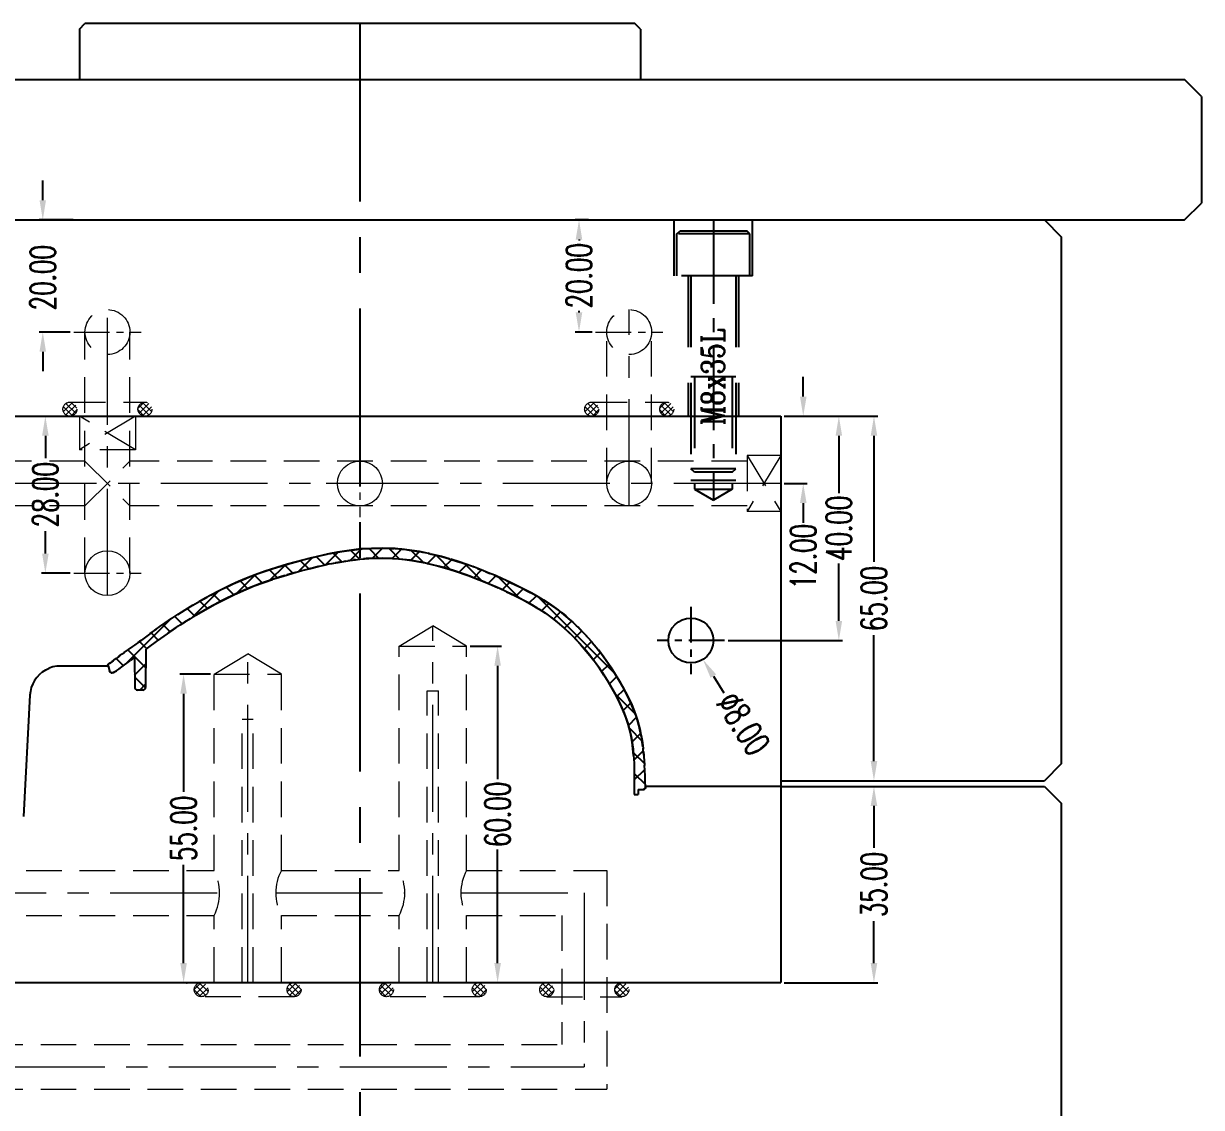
# Model space of a CAD drawing. Header units: inches. Extents: x 133169 to 134399, y -43543 to -42673.
# Drawn here: x 133761.9 to 133971.9, y -43350.5 to -43157.2 of the extents above; entities that cross this region are included whole.
import ezdxf

# ---------------------------------------------------------------- set-up
doc = ezdxf.new("R2010")
doc.units = ezdxf.units.IN
doc.header["$LTSCALE"] = 2
doc.header["$MEASUREMENT"] = 0
doc.header["$PDMODE"] = 3
doc.header["$PDSIZE"] = 0.3125
for name, pattern in [('ACAD_ISO08W100', [36, 24, -3, 6, -3]), ('CENTER', [50.8, 31.75, -6.35, 6.35, -6.35]), ('CENTER2', [1.125, 0.75, -0.125, 0.125, -0.125]), ('DASHED', [0.75, 0.5, -0.25]), ('HIDDEN', [9.525, 6.35, -3.175])]:
    doc.linetypes.add(name, pattern=pattern)
doc.layers.get('0').update_dxf_attribs({"linetype": 'CONTINUOUS'})
doc.layers.get('Defpoints').update_dxf_attribs({"linetype": 'CONTINUOUS'})
for name, color, linetype in [('CAV-COR', 1, 'CONTINUOUS'), ('CL', 1, 'ACAD_ISO08W100'), ('Layer3', 3, 'CONTINUOUS'), ('SCREW', 52, 'HIDDEN'), ('wr2', 41, 'DASHED')]:
    doc.layers.add(name, color=color, linetype=linetype)
doc.layers.add('dim', color=3, linetype='CONTINUOUS', lineweight=15)
doc.layers.add('WR', color=122, linetype='HIDDEN', lineweight=18)
doc.styles.add('ROMANC', font='romanc', dxfattribs={"width": 0.6, "height": 1})
doc.styles.get("Standard").update_dxf_attribs({"font": 'txt.shx', "width": 0.67})
doc.dimstyles.new('2.00', dxfattribs={"dimtxt": 4.5, "dimasz": 3.5, "dimexe": 0.666, "dimexo": 0.626, "dimgap": 1, "dimtad": 0, "dimzin": 0, "dimdsep": 46, "dimtxsty": 'Standard', "dimcen": 0.09, "dimclrd": 3, "dimclre": 3, "dimclrt": 7, "dimazin": 0, "dimtfac": 1, "dimtofl": 0, "dimtmove": 0, "dimatfit": 0, "dimfxl": 0, "dimtolj": 1, "dimtzin": 0, "dimarcsym": 0})

# ---------------------------------------------------------------- blocks, each defined once
blk = doc.blocks.new('*D33291')
at = {"layer": 'Defpoints', "color": 0}
for p in [(133896.86, -43293.24), (133913.49, -43293.24), (133896.86, -43328.24)]:
    blk.add_point(p, dxfattribs=at)
at = {"layer": 'dim', "color": 3, "linetype": 'ByBlock', "lineweight": -2}
for p, q in [((133897.49, -43293.24), (133914.16, -43293.24)), ((133913.49, -43296.74), (133913.49, -43304.21)), ((133913.49, -43324.74), (133913.49, -43317.26)), ((133897.49, -43328.24), (133914.16, -43328.24))]:
    blk.add_line(p, q, dxfattribs=at)
at = {"layer": 'dim', "color": 3, "linetype": 'ByBlock'}
for points in [[(133914.08, -43296.74), (133912.91, -43296.74), (133913.49, -43293.24)], [(133912.91, -43324.74), (133914.08, -43324.74), (133913.49, -43328.24)]]:
    blk.add_solid(points, dxfattribs=at)
at = {"layer": 'dim', "color": 7, "linetype": 'ByBlock', "insert": (133913.49, -43310.74), "char_height": 4.5, "attachment_point": 5, "rotation": 90}
blk.add_mtext('\\A1;35.00', dxfattribs=at)
blk = doc.blocks.new('*D33292')
at = {"layer": 'Defpoints', "color": 0}
for p in [(133896.86, -43227.24), (133896.86, -43292.24), (133913.49, -43292.24)]:
    blk.add_point(p, dxfattribs=at)
at = {"layer": 'dim', "color": 3, "linetype": 'ByBlock', "lineweight": -2}
for p, q in [((133897.49, -43227.24), (133914.16, -43227.24)), ((133913.49, -43230.74), (133913.49, -43253.21)), ((133913.49, -43288.74), (133913.49, -43266.26)), ((133897.49, -43292.24), (133914.16, -43292.24))]:
    blk.add_line(p, q, dxfattribs=at)
at = {"layer": 'dim', "color": 3, "linetype": 'ByBlock'}
for points in [[(133914.08, -43230.74), (133912.91, -43230.74), (133913.49, -43227.24)], [(133912.91, -43288.74), (133914.08, -43288.74), (133913.49, -43292.24)]]:
    blk.add_solid(points, dxfattribs=at)
at = {"layer": 'dim', "color": 7, "linetype": 'ByBlock', "insert": (133913.49, -43259.74), "char_height": 4.5, "attachment_point": 5, "rotation": 90}
blk.add_mtext('\\A1;65.00', dxfattribs=at)
blk = doc.blocks.new('*X34587')
at = {"color": 0}
for p, q in [((-9.52, 0.02), (-8.3, 1.25)), ((-9.26, -0.77), (-7.5, 0.98)), ((-7.5, -0.98), (-9.26, 0.77)), ((-7.07, -0.35), (-8.62, 1.2)), ((-8.62, -1.2), (-7.07, 0.35)), ((7.07, -0.35), (8.62, 1.2)), ((8.62, -1.2), (7.07, 0.35)), ((9.26, -0.77), (7.5, 0.98)), ((7.5, -0.98), (9.26, 0.77)), ((9.52, 0.02), (8.3, 1.25)), ((-8.3, -1.25), (-9.52, -0.02)), ((8.3, -1.25), (9.52, -0.02))]:
    blk.add_line(p, q, dxfattribs=at)
blk = doc.blocks.new('*X34569')
at = {"color": 0}
for p, q in [((-7.86, -0.44), (-6.25, 1.17)), ((-6.25, -1.17), (-7.86, 0.44)), ((-5.66, -0.71), (-7.4, 1.03)), ((-7.4, -1.03), (-5.66, 0.71)), ((-5.45, 0.15), (-6.54, 1.24)), ((5.45, 0.15), (6.54, 1.24)), ((5.66, -0.71), (7.4, 1.03)), ((7.4, -1.03), (5.66, 0.71)), ((7.86, -0.44), (6.25, 1.17)), ((6.25, -1.17), (7.86, 0.44)), ((-6.54, -1.24), (-5.45, -0.15)), ((6.54, -1.24), (5.45, -0.15))]:
    blk.add_line(p, q, dxfattribs=at)
blk = doc.blocks.new('*D34617')
at = {"layer": 'Defpoints', "color": 0}
for p in [(133790.44, -43273.24), (133795.86, -43273.24), (133790.31, -43328.24)]:
    blk.add_point(p, dxfattribs=at)
at = {"layer": 'dim', "color": 3, "linetype": 'ByBlock', "lineweight": -2}
for p, q in [((133795.24, -43273.24), (133789.77, -43273.24)), ((133790.44, -43276.74), (133790.44, -43294.21)), ((133790.44, -43324.74), (133790.44, -43307.26)), ((133790.93, -43328.24), (133791.1, -43328.24))]:
    blk.add_line(p, q, dxfattribs=at)
at = {"layer": 'dim', "color": 3, "linetype": 'ByBlock'}
for points in [[(133791.02, -43276.74), (133789.85, -43276.74), (133790.44, -43273.24)], [(133789.85, -43324.74), (133791.02, -43324.74), (133790.44, -43328.24)]]:
    blk.add_solid(points, dxfattribs=at)
at = {"layer": 'dim', "color": 7, "linetype": 'ByBlock', "insert": (133790.44, -43300.74), "char_height": 4.5, "attachment_point": 5, "rotation": 90}
blk.add_mtext('\\A1;55.00', dxfattribs=at)
blk = doc.blocks.new('*D34618')
at = {"layer": 'Defpoints', "color": 0}
for p in [(133840.86, -43268.24), (133846.41, -43268.24), (133847.32, -43328.24)]:
    blk.add_point(p, dxfattribs=at)
at = {"layer": 'dim', "color": 3, "linetype": 'ByBlock', "lineweight": -2}
for p, q in [((133841.49, -43268.24), (133847.08, -43268.24)), ((133846.41, -43271.74), (133846.41, -43291.96)), ((133846.41, -43324.74), (133846.41, -43304.51)), ((133846.69, -43328.24), (133845.75, -43328.24))]:
    blk.add_line(p, q, dxfattribs=at)
at = {"layer": 'dim', "color": 3, "linetype": 'ByBlock'}
for points in [[(133847, -43271.74), (133845.83, -43271.74), (133846.41, -43268.24)], [(133845.83, -43324.74), (133847, -43324.74), (133846.41, -43328.24)]]:
    blk.add_solid(points, dxfattribs=at)
at = {"layer": 'dim', "color": 7, "linetype": 'ByBlock', "insert": (133846.41, -43298.24), "char_height": 4.5, "attachment_point": 5, "rotation": 90}
blk.add_mtext('\\A1;60.00', dxfattribs=at)
blk = doc.blocks.new('*D34832')
at = {"layer": 'Defpoints', "color": 0}
for p in [(133896.86, -43227.24), (133896.86, -43239.24), (133900.89, -43239.24)]:
    blk.add_point(p, dxfattribs=at)
at = {"layer": 'dim', "color": 3, "linetype": 'ByBlock', "lineweight": -2}
for p, q in [((133900.89, -43223.74), (133900.89, -43220.24)), ((133897.49, -43227.24), (133901.56, -43227.24)), ((133897.49, -43239.24), (133901.56, -43239.24)), ((133900.89, -43242.74), (133900.89, -43246.24))]:
    blk.add_line(p, q, dxfattribs=at)
at = {"layer": 'dim', "color": 3, "linetype": 'ByBlock'}
for points in [[(133900.31, -43223.74), (133901.48, -43223.74), (133900.89, -43227.24)], [(133901.48, -43242.74), (133900.31, -43242.74), (133900.89, -43239.24)]]:
    blk.add_solid(points, dxfattribs=at)
at = {"layer": 'dim', "color": 7, "linetype": 'ByBlock', "insert": (133900.89, -43252.26), "char_height": 4.5, "attachment_point": 5, "rotation": 90}
blk.add_mtext('\\A1;12.00', dxfattribs=at)
blk = doc.blocks.new('*D34833')
at = {"layer": 'Defpoints', "color": 0}
for p in [(133896.86, -43227.24), (133886.86, -43267.24), (133907.24, -43267.24)]:
    blk.add_point(p, dxfattribs=at)
at = {"layer": 'dim', "color": 3, "linetype": 'ByBlock', "lineweight": -2}
for p, q in [((133897.49, -43227.24), (133907.9, -43227.24)), ((133907.24, -43230.74), (133907.24, -43240.96)), ((133907.24, -43263.74), (133907.24, -43253.51)), ((133887.49, -43267.24), (133907.9, -43267.24))]:
    blk.add_line(p, q, dxfattribs=at)
at = {"layer": 'dim', "color": 3, "linetype": 'ByBlock'}
for points in [[(133907.82, -43230.74), (133906.65, -43230.74), (133907.24, -43227.24)], [(133906.65, -43263.74), (133907.82, -43263.74), (133907.24, -43267.24)]]:
    blk.add_solid(points, dxfattribs=at)
at = {"layer": 'dim', "color": 7, "linetype": 'ByBlock', "insert": (133907.24, -43247.24), "char_height": 4.5, "attachment_point": 5, "rotation": 90}
blk.add_mtext('\\A1;40.00', dxfattribs=at)
blk = doc.blocks.new('*D34834')
at = {"layer": 'Defpoints', "color": 0}
for p in [(133765.36, -43227.24), (133765.8, -43227.24), (133770.86, -43255.24)]:
    blk.add_point(p, dxfattribs=at)
at = {"layer": 'dim', "color": 3, "linetype": 'ByBlock', "lineweight": -2}
for p, q in [((133765.99, -43227.24), (133766.47, -43227.24)), ((133765.8, -43230.74), (133765.8, -43234.71)), ((133765.8, -43251.74), (133765.8, -43247.76)), ((133770.24, -43255.24), (133765.14, -43255.24))]:
    blk.add_line(p, q, dxfattribs=at)
at = {"layer": 'dim', "color": 3, "linetype": 'ByBlock'}
for points in [[(133766.39, -43230.74), (133765.22, -43230.74), (133765.8, -43227.24)], [(133765.22, -43251.74), (133766.39, -43251.74), (133765.8, -43255.24)]]:
    blk.add_solid(points, dxfattribs=at)
at = {"layer": 'dim', "color": 7, "linetype": 'ByBlock', "insert": (133765.8, -43241.24), "char_height": 4.5, "attachment_point": 5, "rotation": 90}
blk.add_mtext('\\A1;28.00', dxfattribs=at)
blk = doc.blocks.new('*D34835')
at = {"layer": 'Defpoints', "color": 0}
for p in [(133765.34, -43192.24), (133771.36, -43192.24), (133770.86, -43212.24)]:
    blk.add_point(p, dxfattribs=at)
at = {"layer": 'dim', "color": 3, "linetype": 'ByBlock', "lineweight": -2}
for p, q in [((133765.34, -43188.74), (133765.34, -43185.24)), ((133770.74, -43192.24), (133764.67, -43192.24)), ((133770.24, -43212.24), (133764.67, -43212.24)), ((133765.34, -43215.74), (133765.34, -43219.24))]:
    blk.add_line(p, q, dxfattribs=at)
at = {"layer": 'dim', "color": 3, "linetype": 'ByBlock'}
for points in [[(133764.76, -43188.74), (133765.92, -43188.74), (133765.34, -43192.24)], [(133765.92, -43215.74), (133764.76, -43215.74), (133765.34, -43212.24)]]:
    blk.add_solid(points, dxfattribs=at)
at = {"layer": 'dim', "color": 7, "linetype": 'ByBlock', "insert": (133765.34, -43202.55), "char_height": 4.5, "attachment_point": 5, "rotation": 90}
blk.add_mtext('\\A1;20.00', dxfattribs=at)
blk = doc.blocks.new('*D34836')
at = {"layer": 'Defpoints', "color": 0}
for p in [(133860.92, -43192.24), (133863.24, -43192.24), (133863.86, -43212.24)]:
    blk.add_point(p, dxfattribs=at)
at = {"layer": 'dim', "color": 3, "linetype": 'ByBlock', "lineweight": -2}
for p, q in [((133862.61, -43192.24), (133860.25, -43192.24)), ((133860.92, -43195.74), (133860.92, -43195.92)), ((133860.92, -43208.74), (133860.92, -43208.48)), ((133863.24, -43212.24), (133860.25, -43212.24))]:
    blk.add_line(p, q, dxfattribs=at)
at = {"layer": 'dim', "color": 3, "linetype": 'ByBlock'}
for points in [[(133861.5, -43195.74), (133860.33, -43195.74), (133860.92, -43192.24)], [(133860.33, -43208.74), (133861.5, -43208.74), (133860.92, -43212.24)]]:
    blk.add_solid(points, dxfattribs=at)
at = {"layer": 'dim', "color": 7, "linetype": 'ByBlock', "insert": (133860.92, -43202.2), "char_height": 4.5, "attachment_point": 5, "rotation": 90}
blk.add_mtext('\\A1;20.00', dxfattribs=at)
blk = doc.blocks.new('*D34837')
at = {"layer": 'Defpoints', "color": 0}
for p in [(133878.73, -43263.85), (133883, -43270.62)]:
    blk.add_point(p, dxfattribs=at)
at = {"layer": 'dim', "color": 3, "linetype": 'ByBlock', "lineweight": -2}
for p, q in [((133880.77, -43267.24), (133880.95, -43267.24)), ((133880.86, -43267.33), (133880.86, -43267.15)), ((133884.87, -43273.58), (133886.73, -43276.54))]:
    blk.add_line(p, q, dxfattribs=at)
at = {"layer": 'dim', "color": 3, "linetype": 'ByBlock'}
blk.add_solid([(133885.36, -43273.27), (133884.37, -43273.89), (133883, -43270.62)], dxfattribs=at)
at = {"layer": 'dim', "color": 7, "linetype": 'ByBlock', "insert": (133890.22, -43282.06), "char_height": 4.5, "attachment_point": 5, "rotation": 302.2492}
blk.add_mtext('\\A1;%%c8.00', dxfattribs=at)

msp = doc.modelspace()

# ---------------------------------------------------------------- linework, layer by layer
at = {"linetype": 'Continuous'}
for p, q in [((133771.864, -43158.237), (133772.864, -43157.237)), ((133870.864, -43157.237), (133772.864, -43157.237)), ((133871.864, -43158.237), (133870.864, -43157.237)), ((133771.864, -43158.237), (133771.864, -43167.237)), ((133871.864, -43158.237), (133871.864, -43167.237)), ((133674.864, -43167.237), (133968.864, -43167.237)), ((133971.864, -43170.237), (133968.864, -43167.237)), ((133971.864, -43170.237), (133971.864, -43189.237)), ((133968.864, -43192.237), (133971.864, -43189.237)), ((133674.864, -43192.237), (133968.864, -43192.237)), ((133943.864, -43192.237), (133946.864, -43195.237)), ((133946.864, -43195.237), (133946.864, -43289.237)), ((133946.864, -43289.237), (133943.864, -43292.237)), ((133896.864, -43292.237), (133943.864, -43292.237)), ((133896.864, -43293.237), (133943.864, -43293.237)), ((133943.864, -43293.237), (133946.864, -43296.237)), ((133946.864, -43296.237), (133946.864, -43380.237))]:
    msp.add_line(p, q, dxfattribs=at)
at = {"linetype": 'HIDDEN'}
for p, q in [((133877.864, -43202.237), (133877.864, -43192.237)), ((133891.864, -43202.237), (133891.864, -43192.237)), ((133891.864, -43202.237), (133877.864, -43202.237)), ((133880.364, -43202.237), (133880.364, -43227.237)), ((133889.364, -43202.237), (133889.364, -43227.237))]:
    msp.add_line(p, q, dxfattribs=at)
at = {"layer": 'CAV-COR'}
for p, q in [((133746.864, -43227.237), (133896.864, -43227.237)), ((133896.864, -43227.237), (133896.864, -43328.237)), ((133816.336, -43251.805), (133813.276, -43252.476)), ((133815.721, -43253.756), (133817.982, -43251.495)), ((133816.335, -43251.797), (133816.007, -43251.863)), ((133816.303, -43251.804), (133817.851, -43251.514)), ((133817.851, -43251.514), (133816.336, -43251.805)), ((133817.123, -43251.667), (133818.651, -43253.195)), ((133820.108, -43252.961), (133822.158, -43250.911)), ((133820.222, -43251.174), (133821.792, -43252.744)), ((133823.498, -43250.857), (133825.204, -43252.563)), ((133824.075, -43252.586), (133825.896, -43250.765)), ((133827.06, -43250.827), (133828.951, -43252.718)), ((133827.334, -43250.806), (133827.893, -43250.836)), ((133827.63, -43252.623), (133829.306, -43250.947)), ((133828.159, -43250.853), (133827.893, -43250.836)), ((133829.351, -43250.95), (133827.908, -43250.835)), ((133828.088, -43250.848), (133828.776, -43250.898)), ((133832.5, -43251.39), (133829.351, -43250.95)), ((133830.654, -43251.102), (133831.271, -43251.19)), ((133830.897, -43252.948), (133832.46, -43251.385)), ((133831.006, -43251.181), (133833.178, -43253.353)), ((133831.259, -43251.189), (133831.887, -43251.286)), ((133831.953, -43251.297), (133831.553, -43251.233)), ((133831.887, -43251.286), (133832.5, -43251.39)), ((133832.5, -43251.39), (133832.372, -43251.368)), ((133832.783, -43251.442), (133832.5, -43251.39)), ((133832.5, -43251.39), (133833.298, -43251.542)), ((133833.343, -43251.552), (133832.783, -43251.444)), ((133834.331, -43251.758), (133833.298, -43251.542)), ((133834.331, -43251.758), (133833.976, -43251.681)), ((133834.166, -43251.722), (133834.597, -43251.817)), ((133834.643, -43251.829), (133834.839, -43251.872)), ((133808.978, -43253.631), (133804.957, -43254.882)), ((133805.778, -43256.514), (133808.519, -43253.774)), ((133807.167, -43254.171), (133808.278, -43253.837)), ((133808.278, -43253.837), (133809.392, -43253.512)), ((133808.469, -43253.789), (133809.911, -43255.231)), ((133813.276, -43252.476), (133808.978, -43253.631)), ((133809.392, -43253.512), (133810.52, -43253.198)), ((133810.52, -43253.198), (133811.7, -43252.88)), ((133810.939, -43254.946), (133813.444, -43252.441)), ((133811.284, -43253.012), (133812.737, -43254.465)), ((133814.155, -43252.291), (133815.639, -43253.774)), ((133814.437, -43254.047), (133815.726, -43253.755)), ((133815.856, -43253.728), (133815.294, -43253.851)), ((133816.523, -43253.589), (133815.726, -43253.755)), ((133816.067, -43253.682), (133815.91, -43253.716)), ((133816.516, -43253.592), (133816.915, -43253.513)), ((133816.809, -43253.534), (133817.998, -43253.309)), ((133818.27, -43253.26), (133817.539, -43253.395)), ((133817.998, -43253.309), (133819.002, -43253.133)), ((133819.358, -43253.075), (133819.002, -43253.133)), ((133821.078, -43252.827), (133820.734, -43252.872)), ((133821.078, -43252.827), (133821.871, -43252.735)), ((133822.029, -43252.718), (133821.553, -43252.77)), ((133821.871, -43252.735), (133822.663, -43252.662)), ((133822.663, -43252.662), (133823.456, -43252.611)), ((133827.66, -43252.624), (133827.82, -43252.633)), ((133830.803, -43252.932), (133828.28, -43252.662)), ((133829.877, -43252.811), (133831.129, -43252.98)), ((133833.39, -43253.391), (133830.803, -43252.932)), ((133833.8, -43253.478), (133833.39, -43253.391)), ((133833.929, -43253.508), (133835.417, -43252.02)), ((133835.444, -43252.027), (133838.035, -43254.618)), ((133835.47, -43253.876), (133837.12, -43254.334)), ((133836.416, -43252.267), (133837.247, -43252.501)), ((133836.788, -43254.242), (133838.233, -43252.796)), ((133837.247, -43252.501), (133837.807, -43252.666)), ((133837.794, -43252.662), (133838.134, -43252.764)), ((133839.519, -43255.103), (133840.938, -43253.683)), ((133840.563, -43253.554), (133843.642, -43256.633)), ((133799.813, -43258.888), (133803.178, -43255.523)), ((133803.063, -43255.568), (133804.479, -43256.983)), ((133805.729, -43254.641), (133807.149, -43256.062)), ((133806.53, -43256.255), (133808.158, -43255.746)), ((133808.158, -43255.746), (133809.912, -43255.231)), ((133809.094, -43255.467), (133808.852, -43255.54)), ((133810.356, -43255.105), (133809.094, -43255.467)), ((133809.912, -43255.231), (133811.538, -43254.78)), ((133811.523, -43254.783), (133813.043, -43254.385)), ((133812.776, -43254.455), (133812.596, -43254.501)), ((133813.576, -43254.251), (133812.795, -43254.45)), ((133813.043, -43254.385), (133814.437, -43254.047)), ((133814.403, -43254.055), (133813.576, -43254.251)), ((133814.471, -43254.039), (133814.455, -43254.043)), ((133837.12, -43254.334), (133837.352, -43254.403)), ((133837.352, -43254.403), (133838.881, -43254.881)), ((133838.881, -43254.881), (133837.393, -43254.413)), ((133842.159, -43256.054), (133843.55, -43254.663)), ((133842.82, -43254.381), (133843.585, -43254.676)), ((133844.322, -43254.968), (133845.06, -43255.269)), ((133844.729, -43257.076), (133846.096, -43255.709)), ((133846.481, -43255.88), (133850.25, -43259.649)), ((133798.042, -43257.73), (133799.391, -43259.08)), ((133800.213, -43256.733), (133798.916, -43257.313)), ((133800.511, -43256.607), (133801.896, -43257.993)), ((133806.275, -43256.335), (133804.331, -43257.013)), ((133847.22, -43258.178), (133848.572, -43256.826)), ((133848.591, -43256.835), (133847.266, -43256.228)), ((133849.908, -43257.466), (133848.591, -43256.835)), ((133849.648, -43259.341), (133850.981, -43258.009)), ((133851.209, -43258.124), (133849.908, -43257.466)), ((133851.079, -43258.057), (133851.881, -43258.472)), ((133852.496, -43258.8), (133851.209, -43258.124)), ((133792.028, -43263.08), (133796.724, -43258.384)), ((133792.074, -43260.959), (133793.344, -43260.222)), ((133793.348, -43260.221), (133794.677, -43261.55)), ((133793.98, -43259.859), (133794.625, -43259.5)), ((133795.661, -43258.941), (133797.005, -43260.285)), ((133799.873, -43258.852), (133797.444, -43260.027)), ((133852.001, -43260.581), (133853.318, -43259.264)), ((133853.773, -43259.52), (133852.496, -43258.8)), ((133853.635, -43259.442), (133867.295, -43273.102)), ((133854.607, -43260.02), (133853.663, -43259.455)), ((133854.607, -43260.021), (133854.511, -43259.963)), ((133854.571, -43259.998), (133855.575, -43260.642)), ((133789.397, -43262.598), (133790.706, -43261.779)), ((133792.074, -43260.959), (133790.671, -43261.8)), ((133791.086, -43261.551), (133792.395, -43262.86)), ((133853.783, -43261.624), (133853.391, -43261.383)), ((133853.599, -43261.51), (133853.842, -43261.662)), ((133854.162, -43261.865), (133853.783, -43261.624)), ((133853.842, -43261.662), (133854.924, -43262.371)), ((133854.924, -43262.371), (133854.162, -43261.865)), ((133854.244, -43261.93), (133855.542, -43260.632)), ((133855.575, -43260.642), (133856.43, -43261.232)), ((133856.353, -43263.413), (133857.638, -43262.128)), ((133856.443, -43261.241), (133857.249, -43261.827)), ((133857.896, -43262.321), (133857.246, -43261.822)), ((133859.391, -43263.586), (133857.865, -43262.297)), ((133857.896, -43262.321), (133858.553, -43262.855)), ((133780.074, -43271.443), (133788.023, -43263.493)), ((133786.203, -43264.741), (133787.339, -43263.953)), ((133786.727, -43264.376), (133788.02, -43265.669)), ((133787.172, -43264.067), (133788.351, -43263.274)), ((133788.232, -43263.352), (133789.47, -43262.551)), ((133788.877, -43262.934), (133790.176, -43264.233)), ((133789.392, -43264.741), (133789.96, -43264.371)), ((133789.826, -43264.458), (133790.337, -43264.13)), ((133790.245, -43264.188), (133790.699, -43263.902)), ((133791.582, -43263.352), (133790.626, -43263.948)), ((133792.154, -43263.003), (133791.582, -43263.352)), ((133792.741, -43262.653), (133792.154, -43263.003)), ((133854.924, -43262.371), (133856.148, -43263.245)), ((133856.179, -43263.271), (133856.039, -43263.166)), ((133856.148, -43263.245), (133856.623, -43263.609)), ((133857.121, -43264.007), (133856.179, -43263.271)), ((133858.317, -43265.041), (133859.587, -43263.771)), ((133858.553, -43262.855), (133859.19, -43263.407)), ((133859.218, -43263.431), (133859.175, -43263.394)), ((133859.19, -43263.407), (133859.816, -43263.974)), ((133861.037, -43265.141), (133859.391, -43263.586)), ((133859.872, -43264.026), (133859.552, -43263.732)), ((133859.816, -43263.974), (133860.434, -43264.552)), ((133860.473, -43264.59), (133860.179, -43264.312)), ((133784.821, -43265.742), (133782.436, -43267.517)), ((133784.508, -43265.973), (133785.582, -43265.184)), ((133784.637, -43265.878), (133785.923, -43267.164)), ((133785.318, -43265.376), (133786.419, -43264.589)), ((133787.348, -43266.135), (133786.499, -43266.742)), ((133787.92, -43265.736), (133787.084, -43266.322)), ((133788.448, -43265.375), (133787.639, -43265.932)), ((133788.936, -43265.045), (133788.167, -43265.567)), ((133788.665, -43265.227), (133789.13, -43264.915)), ((133788.936, -43265.045), (133789.559, -43264.631)), ((133860.137, -43266.814), (133861.412, -43265.538)), ((133860.434, -43264.552), (133861.037, -43265.141)), ((133861.033, -43265.137), (133861.033, -43265.137)), ((133861.033, -43265.137), (133862.058, -43266.205)), ((133862.555, -43266.748), (133861.037, -43265.141)), ((133862.058, -43266.205), (133863.047, -43267.304)), ((133779.822, -43269.399), (133781.364, -43268.299)), ((133781.844, -43267.951), (133781.161, -43268.444)), ((133782.436, -43267.517), (133781.772, -43268.004)), ((133782.349, -43267.581), (133782.894, -43267.177)), ((133782.578, -43267.411), (133783.862, -43268.695)), ((133786.055, -43267.067), (133783.725, -43268.797)), ((133786.728, -43266.577), (133785.879, -43267.197)), ((133861.852, -43268.691), (133863.126, -43267.417)), ((133863.305, -43267.605), (133862.555, -43266.748)), ((133863.2, -43267.481), (133862.982, -43267.232)), ((133863.306, -43267.604), (133863.047, -43267.304)), ((133863.288, -43267.584), (133863.996, -43268.438)), ((133863.992, -43268.432), (133864.421, -43268.973)), ((133777.724, -43270.983), (133778.255, -43270.566)), ((133778.147, -43270.65), (133778.463, -43270.404)), ((133778.42, -43270.438), (133779.698, -43271.715)), ((133778.751, -43270.185), (133778.438, -43270.424)), ((133778.999, -43269.999), (133778.692, -43270.23)), ((133778.94, -43270.043), (133779.21, -43269.842)), ((133779.092, -43269.93), (133779.504, -43269.628)), ((133779.168, -43272.099), (133781.048, -43270.736)), ((133779.867, -43269.366), (133779.463, -43269.658)), ((133780.494, -43268.919), (133783.696, -43272.121)), ((133781.676, -43270.285), (133781.045, -43270.738)), ((133781.676, -43270.285), (133781.722, -43275.587)), ((133783.725, -43268.797), (133783.666, -43275.587)), ((133863.452, -43270.682), (133864.734, -43269.4)), ((133864.502, -43269.079), (133864.369, -43268.907)), ((133865.338, -43270.187), (133864.37, -43268.906)), ((133866.598, -43272.003), (133865.338, -43270.187)), ((133768.538, -43271.782), (133767.844, -43271.826)), ((133776.971, -43271.782), (133768.538, -43271.782)), ((133776.966, -43271.767), (133776.954, -43271.701)), ((133776.971, -43271.782), (133776.966, -43271.767)), ((133776.966, -43271.767), (133777.219, -43272.647)), ((133777.149, -43271.363), (133777.025, -43271.463)), ((133777.079, -43271.408), (133777.149, -43271.363)), ((133777.384, -43271.23), (133777.149, -43271.363)), ((133777.219, -43272.647), (133777.325, -43272.842)), ((133777.27, -43272.766), (133777.219, -43272.647)), ((133777.348, -43272.866), (133777.27, -43272.766)), ((133777.325, -43272.842), (133777.507, -43272.972)), ((133777.624, -43271.06), (133777.384, -43271.23)), ((133777.57, -43271.1), (133777.724, -43270.983)), ((133777.877, -43270.863), (133777.624, -43271.06)), ((133777.942, -43272.95), (133778.213, -43272.79)), ((133778.128, -43272.843), (133777.942, -43272.95)), ((133778.309, -43272.727), (133778.128, -43272.843)), ((133778.213, -43272.79), (133778.465, -43272.621)), ((133778.486, -43272.605), (133778.374, -43272.682)), ((133778.465, -43272.621), (133778.548, -43272.561)), ((133778.548, -43272.561), (133778.704, -43272.446)), ((133778.998, -43272.225), (133778.659, -43272.48)), ((133778.936, -43272.271), (133779.168, -43272.099)), ((133781.703, -43273.405), (133783.702, -43271.406)), ((133864.95, -43272.777), (133866.24, -43271.487)), ((133867.781, -43273.868), (133866.598, -43272.003)), ((133777.45, -43272.944), (133777.348, -43272.866)), ((133777.569, -43272.994), (133777.45, -43272.944)), ((133777.695, -43273.011), (133777.569, -43272.994)), ((133777.821, -43272.997), (133777.695, -43273.011)), ((133777.942, -43272.95), (133777.821, -43272.997)), ((133777.942, -43272.95), (133777.942, -43272.95)), ((133781.706, -43273.723), (133783.645, -43275.662)), ((133866.343, -43274.976), (133867.653, -43273.666)), ((133868.885, -43275.781), (133867.781, -43273.868)), ((133763.045, -43276.995), (133761.914, -43298.59)), ((133763.126, -43276.305), (133763.045, -43276.995)), ((133783.163, -43276.085), (133782.225, -43276.085)), ((133782.615, -43276.085), (133783.67, -43275.03)), ((133867.365, -43276.764), (133870.969, -43280.368)), ((133867.63, -43277.28), (133868.968, -43275.943)), ((133869.887, -43277.747), (133868.885, -43275.781)), ((133868.781, -43279.722), (133870.148, -43278.355)), ((133870.759, -43279.778), (133869.887, -43277.747)), ((133870.193, -43278.414), (133870.759, -43279.778)), ((133868.995, -43280.205), (133869.681, -43282.177)), ((133869.681, -43282.177), (133869.251, -43280.876)), ((133869.727, -43282.368), (133871.168, -43280.927)), ((133870.756, -43279.77), (133870.759, -43279.778)), ((133871.024, -43280.494), (133870.759, -43279.778)), ((133870.759, -43279.778), (133871.071, -43280.635)), ((133871.006, -43280.448), (133870.953, -43280.3)), ((133871.022, -43280.495), (133871.006, -43280.448)), ((133871.093, -43280.694), (133871.024, -43280.494)), ((133871.071, -43280.635), (133871.358, -43281.506)), ((133871.153, -43280.874), (133871.092, -43280.695)), ((133871.209, -43281.042), (133871.093, -43280.694)), ((133871.599, -43282.359), (133871.209, -43281.042)), ((133869.681, -43282.177), (133870.202, -43284.319)), ((133869.84, -43282.831), (133872.162, -43285.153)), ((133871.909, -43283.689), (133871.599, -43282.359)), ((133871.856, -43283.438), (133871.82, -43283.273)), ((133871.82, -43283.273), (133871.909, -43283.689)), ((133870.202, -43284.319), (133870.546, -43286.637)), ((133870.353, -43285.335), (133871.922, -43283.765)), ((133870.601, -43287.152), (133870.381, -43285.366)), ((133872.055, -43284.472), (133871.909, -43283.689)), ((133872.055, -43284.472), (133872.148, -43285.047)), ((133872.309, -43286.215), (133872.139, -43284.984)), ((133872.148, -43285.047), (133872.275, -43285.939)), ((133870.546, -43286.637), (133870.658, -43287.685)), ((133870.595, -43287.178), (133872.578, -43289.161)), ((133870.659, -43287.74), (133870.601, -43287.152)), ((133870.721, -43288.559), (133872.381, -43286.898)), ((133872.294, -43286.089), (133872.27, -43285.907)), ((133872.275, -43285.939), (133872.336, -43286.45)), ((133872.432, -43287.374), (133872.336, -43286.448)), ((133872.336, -43286.45), (133872.351, -43286.587)), ((133872.401, -43287.079), (133872.464, -43287.725)), ((133872.432, -43287.374), (133872.539, -43288.617)), ((133870.658, -43287.685), (133870.771, -43289.105)), ((133870.771, -43289.105), (133870.771, -43294.678)), ((133872.526, -43288.456), (133872.603, -43289.508)), ((133872.652, -43290.403), (133872.6, -43289.464)), ((133870.771, -43292.101), (133872.642, -43290.229)), ((133870.771, -43290.946), (133872.753, -43292.928)), ((133872.696, -43291.363), (133872.652, -43290.403)), ((133872.735, -43292.37), (133872.692, -43291.287)), ((133871.474, -43293.773), (133872.427, -43293.773)), ((133871.474, -43293.773), (133871.474, -43294.678)), ((133872.769, -43293.423), (133872.73, -43292.232)), ((133896.864, -43293.237), (133872.764, -43293.237)), ((133872.764, -43293.237), (133872.769, -43293.423)), ((133870.771, -43294.538), (133870.91, -43294.678)), ((133870.771, -43294.678), (133871.474, -43294.678)), ((133746.864, -43328.237), (133896.864, -43328.237))]:
    msp.add_line(p, q, dxfattribs=at)
for points in [[(133811.7, -43252.88), (133812.977, -43252.55), (133814.399, -43252.213), (133816.01, -43251.862)], [(133827.908, -43250.835), (133825.855, -43250.762), (133822.015, -43250.917), (133817.851, -43251.514)], [(133817.851, -43251.514), (133819.454, -43251.246), (133820.914, -43251.04)], [(133820.914, -43251.04), (133822.246, -43250.895), (133823.46, -43250.81), (133824.566, -43250.769), (133825.576, -43250.76)], [(133825.576, -43250.76), (133826.497, -43250.776), (133827.334, -43250.806)], [(133828.776, -43250.898), (133829.418, -43250.956), (133830.038, -43251.023), (133830.654, -43251.102)], [(133837.794, -43252.662), (133836.435, -43252.273), (133834.597, -43251.817)], [(133816.524, -43253.594), (133817.537, -43253.396), (133819.002, -43253.133)], [(133819.002, -43253.133), (133820.08, -43252.965), (133821.078, -43252.827)], [(133820.39, -43252.92), (133820.046, -43252.97), (133819.703, -43253.022)], [(133823.456, -43252.611), (133822.982, -43252.639), (133822.506, -43252.675)], [(133823.456, -43252.611), (133824.209, -43252.58), (133824.986, -43252.563), (133825.806, -43252.563)], [(133827.832, -43252.632), (133825.825, -43252.563), (133823.456, -43252.611)], [(133825.806, -43252.563), (133826.691, -43252.582), (133827.66, -43252.624)], [(133827.82, -43252.633), (133828.721, -43252.696), (133829.877, -43252.811)], [(133831.129, -43252.98), (133832.479, -43253.209), (133833.766, -43253.472)], [(133833.766, -43253.472), (133833.926, -43253.507), (133835.47, -43253.876)], [(133837.393, -43254.413), (133836.069, -43254.034), (133833.8, -43253.478)], [(133834.839, -43251.872), (133835.62, -43252.06), (133836.416, -43252.267)], [(133842.206, -43254.148), (133840.907, -43253.671), (133839.541, -43253.206), (133838.065, -43252.744)], [(133838.134, -43252.764), (133839.094, -43253.062), (133840.1, -43253.392), (133841.088, -43253.736)], [(133797.553, -43257.966), (133798.424, -43257.543), (133799.293, -43257.141), (133800.103, -43256.781), (133800.844, -43256.462), (133801.537, -43256.171), (133802.211, -43255.898), (133802.89, -43255.632), (133803.576, -43255.373), (133804.267, -43255.123), (133804.957, -43254.882)], [(133804.957, -43254.882), (133803.196, -43255.516), (133801.627, -43256.134), (133800.213, -43256.733)], [(133804.957, -43254.882), (133806.058, -43254.517), (133807.167, -43254.171)], [(133808.487, -43255.649), (133807.733, -43255.876), (133806.275, -43256.335)], [(133838.881, -43254.881), (133841.133, -43255.663), (133843.128, -43256.423), (133844.905, -43257.148), (133846.514, -43257.854)], [(133841.454, -43255.782), (133840.6, -43255.468), (133839.74, -43255.166), (133838.881, -43254.881)], [(133847.036, -43258.091), (133845.948, -43257.601), (133844.934, -43257.161), (133844.009, -43256.775), (133843.141, -43256.428), (133842.3, -43256.102), (133841.454, -43255.782)], [(133847.266, -43256.228), (133846.016, -43255.673), (133844.754, -43255.143), (133843.483, -43254.636), (133841.997, -43254.07)], [(133845.8, -43255.58), (133846.537, -43255.901), (133847.266, -43256.228)], [(133792.741, -43262.653), (133796.045, -43260.77), (133799.539, -43259.005), (133803.028, -43257.507), (133806.275, -43256.335)], [(133798.916, -43257.313), (133797.707, -43257.89), (133796.551, -43258.471), (133795.419, -43259.069), (133794.295, -43259.682), (133793.181, -43260.316)], [(133804.331, -43257.013), (133802.183, -43257.848), (133799.873, -43258.852)], [(133853.391, -43261.383), (133852.607, -43260.919), (133851.806, -43260.469), (133850.98, -43260.024), (133850.106, -43259.571), (133849.164, -43259.098), (133848.132, -43258.598), (133846.514, -43257.854)], [(133848.034, -43256.577), (133848.795, -43256.93), (133849.553, -43257.292), (133850.311, -43257.667)], [(133797.444, -43260.027), (133795.017, -43261.339), (133792.741, -43262.653)], [(133795.287, -43259.14), (133795.982, -43258.768), (133796.731, -43258.379)], [(133848.011, -43258.542), (133849.44, -43259.234), (133850.843, -43259.953)], [(133850.843, -43259.953), (133852.234, -43260.707), (133853.599, -43261.51)], [(133851.881, -43258.472), (133852.737, -43258.932), (133853.561, -43259.398)], [(133857.246, -43261.822), (133856.428, -43261.23), (133855.075, -43260.315), (133854.607, -43260.02)], [(133856.623, -43263.609), (133858.237, -43264.965), (133859.761, -43266.419), (133861.208, -43267.94), (133862.567, -43269.524), (133863.83, -43271.176), (133865.021, -43272.877), (133866.14, -43274.629), (133867.193, -43276.43)], [(133869.251, -43280.876), (133868.753, -43279.62), (133868.194, -43278.383), (133867.576, -43277.144), (133866.892, -43275.894), (133866.15, -43274.645), (133865.367, -43273.402), (133864.545, -43272.18), (133863.694, -43270.991), (133862.826, -43269.848), (133861.942, -43268.774), (133861.045, -43267.761), (133860.12, -43266.783), (133859.159, -43265.826), (133858.161, -43264.897), (133857.121, -43264.007)], [(133861.033, -43265.137), (133860.752, -43264.859), (133860.473, -43264.59)], [(133864.421, -43268.973), (133864.902, -43269.601), (133865.769, -43270.786), (133866.593, -43271.996), (133867.386, -43273.228), (133868.148, -43274.483), (133868.877, -43275.766), (133869.561, -43277.077), (133870.193, -43278.414)], [(133765.286, -43272.847), (133764.752, -43273.293), (133764.279, -43273.803), (133763.874, -43274.369), (133763.543, -43274.981), (133763.292, -43275.63), (133763.126, -43276.305)], [(133765.286, -43272.847), (133765.872, -43272.472), (133766.5, -43272.174)], [(133767.844, -43271.826), (133767.161, -43271.958), (133766.5, -43272.174)], [(133776.954, -43271.701), (133776.957, -43271.619), (133776.98, -43271.539), (133777.022, -43271.467), (133777.079, -43271.408)], [(133777.025, -43271.463), (133776.959, -43271.607), (133776.966, -43271.767)], [(133777.149, -43271.363), (133777.284, -43271.291), (133777.424, -43271.203)], [(133777.507, -43272.972), (133777.728, -43273.011), (133777.942, -43272.95)], [(133867.193, -43276.43), (133868.149, -43278.289), (133868.995, -43280.205)], [(133870.381, -43285.366), (133870.076, -43283.718), (133869.681, -43282.177)], [(133871.358, -43281.506), (133871.607, -43282.388), (133871.82, -43283.273)], [(133871.909, -43283.689), (133872.001, -43284.159), (133872.056, -43284.474)], [(133872.427, -43293.773), (133872.601, -43293.726), (133872.726, -43293.597), (133872.769, -43293.423)], [(133872.6, -43293.726), (133872.519, -43293.761), (133872.427, -43293.773)], [(133872.726, -43293.597), (133872.672, -43293.67), (133872.601, -43293.726)], [(133872.769, -43293.423), (133872.759, -43293.514), (133872.726, -43293.597)]]:
    msp.add_lwpolyline(points, dxfattribs=at)
for centre, start, end in [((133782.225, -43275.583), 180.5, 270), ((133783.163, -43275.583), 270, 359.5)]:
    msp.add_arc(centre, 0.502, start, end, dxfattribs=at)
at = {"layer": 'CL', "color": 7, "linetype": 'CENTER', "ltscale": 0.5}
msp.add_line((133821.864, -43157.237), (133821.864, -43518.237), dxfattribs=at)
at = {"layer": 'SCREW', "linetype": 'CENTER2', "ltscale": 10}
msp.add_line((133884.864, -43192.237), (133884.864, -43242.186), dxfattribs=at)
at = {"layer": 'SCREW'}
for p, q in [((133878.364, -43194.737), (133878.864, -43194.237)), ((133891.364, -43194.737), (133878.364, -43194.737)), ((133878.364, -43202.237), (133878.364, -43194.737)), ((133890.864, -43194.237), (133878.864, -43194.237)), ((133891.364, -43194.737), (133890.864, -43194.237)), ((133891.364, -43202.237), (133891.364, -43194.737)), ((133880.864, -43202.237), (133880.864, -43238.737)), ((133888.864, -43202.237), (133888.864, -43238.737)), ((133888.864, -43220.237), (133880.864, -43220.237)), ((133881.489, -43220.237), (133881.489, -43240.237)), ((133888.239, -43220.237), (133888.239, -43240.237)), ((133888.864, -43236.612), (133880.864, -43236.612)), ((133881.489, -43237.237), (133880.864, -43236.612)), ((133888.239, -43237.237), (133888.864, -43236.612)), ((133888.864, -43238.737), (133880.864, -43238.737)), ((133888.239, -43237.237), (133881.489, -43237.237)), ((133881.489, -43240.237), (133884.864, -43242.186)), ((133881.489, -43240.237), (133888.239, -43240.237)), ((133888.239, -43240.237), (133884.864, -43242.186))]:
    msp.add_line(p, q, dxfattribs=at)
at = {"layer": 'WR', "linetype": 'CENTER', "ltscale": 0.3}
for p, q in [((133776.864, -43259.237), (133776.864, -43208.237)), ((133869.864, -43243.237), (133869.864, -43208.237)), ((133896.864, -43239.237), (133746.864, -43239.237)), ((133834.864, -43328.237), (133834.864, -43264.632)), ((133801.864, -43328.237), (133801.864, -43269.632)), ((133746.864, -43312.237), (133796.864, -43312.237)), ((133806.864, -43312.237), (133829.864, -43312.237)), ((133839.864, -43312.237), (133861.859, -43312.237)), ((133861.859, -43312.237), (133861.859, -43343.237)), ((133726.864, -43343.237), (133861.859, -43343.237))]:
    msp.add_line(p, q, dxfattribs=at)
at = {"layer": 'WR', "linetype": 'CENTER', "ltscale": 0.1}
for p, q in [((133770.864, -43212.237), (133782.864, -43212.237)), ((133863.864, -43212.237), (133875.864, -43212.237)), ((133821.864, -43233.237), (133821.864, -43245.237)), ((133827.864, -43239.237), (133815.864, -43239.237)), ((133770.864, -43255.237), (133782.864, -43255.237))]:
    msp.add_line(p, q, dxfattribs=at)
at = {"layer": 'WR', "linetype": 'HIDDEN', "ltscale": 0.5}
for p, q in [((133772.864, -43255.237), (133772.864, -43212.237)), ((133780.864, -43255.237), (133780.864, -43212.237)), ((133865.864, -43239.237), (133865.864, -43212.237)), ((133873.864, -43239.237), (133873.864, -43212.237)), ((133770.174, -43224.737), (133783.554, -43224.737)), ((133863.174, -43224.737), (133876.554, -43224.737)), ((133770.174, -43227.237), (133783.554, -43227.237)), ((133781.864, -43233.237), (133771.864, -43227.237)), ((133781.864, -43227.237), (133771.864, -43233.237)), ((133771.864, -43227.237), (133771.864, -43233.237)), ((133781.864, -43227.237), (133771.864, -43227.237)), ((133781.864, -43227.237), (133781.864, -43233.237)), ((133863.174, -43227.237), (133876.554, -43227.237)), ((133781.864, -43233.237), (133771.864, -43233.237)), ((133890.864, -43234.237), (133890.864, -43244.237)), ((133890.864, -43234.237), (133896.864, -43244.237)), ((133896.864, -43234.237), (133890.864, -43244.237)), ((133896.864, -43234.237), (133890.864, -43234.237)), ((133896.864, -43234.237), (133896.864, -43244.237)), ((133772.864, -43235.237), (133752.864, -43235.237)), ((133772.864, -43243.237), (133780.864, -43235.237)), ((133772.864, -43235.237), (133780.864, -43243.237)), ((133890.864, -43235.237), (133780.864, -43235.237)), ((133772.864, -43243.237), (133752.864, -43243.237)), ((133890.864, -43243.237), (133780.864, -43243.237)), ((133896.864, -43244.237), (133890.864, -43244.237)), ((133828.864, -43308.237), (133828.864, -43268.237)), ((133828.864, -43268.237), (133840.864, -43268.237)), ((133840.864, -43308.237), (133840.864, -43268.237)), ((133795.864, -43273.237), (133807.864, -43273.237)), ((133795.864, -43308.237), (133795.864, -43273.237)), ((133807.864, -43308.237), (133807.864, -43273.237)), ((133833.864, -43328.237), (133833.864, -43276.237)), ((133833.864, -43276.237), (133835.864, -43276.237)), ((133835.864, -43328.237), (133835.864, -43276.237)), ((133800.864, -43328.237), (133800.864, -43281.237)), ((133800.864, -43281.237), (133802.864, -43281.237)), ((133802.864, -43328.237), (133802.864, -43281.237)), ((133752.864, -43308.237), (133795.864, -43308.237)), ((133807.864, -43308.237), (133828.864, -43308.237)), ((133840.864, -43308.237), (133865.859, -43308.237)), ((133865.859, -43308.237), (133865.859, -43347.237)), ((133752.864, -43316.237), (133795.864, -43316.237)), ((133795.864, -43328.237), (133795.864, -43316.237)), ((133807.864, -43328.237), (133807.864, -43316.237)), ((133807.864, -43316.237), (133828.864, -43316.237)), ((133828.864, -43328.237), (133828.864, -43316.237)), ((133840.864, -43328.237), (133840.864, -43316.237)), ((133840.864, -43316.237), (133857.859, -43316.237)), ((133857.859, -43316.237), (133857.859, -43339.237)), ((133810.139, -43328.237), (133793.589, -43328.237)), ((133843.139, -43328.237), (133826.589, -43328.237)), ((133855.169, -43328.237), (133868.549, -43328.237)), ((133810.139, -43330.737), (133793.589, -43330.737)), ((133843.139, -43330.737), (133826.589, -43330.737)), ((133855.169, -43330.737), (133868.549, -43330.737)), ((133726.864, -43339.237), (133857.859, -43339.237)), ((133726.864, -43347.237), (133865.859, -43347.237))]:
    msp.add_line(p, q, dxfattribs=at)
at = {"layer": 'WR', "linetype": 'ByBlock'}
for p, q in [((133828.864, -43268.237), (133834.864, -43264.632)), ((133840.864, -43268.237), (133834.864, -43264.632)), ((133795.864, -43273.237), (133801.864, -43269.632)), ((133807.864, -43273.237), (133801.864, -43269.632))]:
    msp.add_line(p, q, dxfattribs=at)
at = {"layer": 'WR', "linetype": 'HIDDEN', "ltscale": 0.5}
for centre, radius in [((133776.864, -43212.237), 4), ((133869.864, -43212.237), 4), ((133770.174, -43225.987), 1.25), ((133783.554, -43225.987), 1.25), ((133863.174, -43225.987), 1.25), ((133876.554, -43225.987), 1.25), ((133793.589, -43329.487), 1.25), ((133810.139, -43329.487), 1.25), ((133826.589, -43329.487), 1.25), ((133843.139, -43329.487), 1.25), ((133855.169, -43329.487), 1.25), ((133868.549, -43329.487), 1.25)]:
    msp.add_circle(centre, radius, dxfattribs=at)
at = {"layer": 'WR', "linetype": 'Continuous', "ltscale": 0.8}
for centre in [(133821.864, -43239.237), (133869.864, -43239.237), (133776.864, -43255.237)]:
    msp.add_circle(centre, 4, dxfattribs=at)
at = {"layer": 'WR', "linetype": 'HIDDEN', "ltscale": 0.5}
for centre, start, end in [((133788.364, -43312.237), 331.92751, 28.07249), ((133815.364, -43312.237), 151.92751, 208.07249), ((133821.364, -43312.237), 331.92751, 28.07249), ((133848.364, -43312.237), 151.92751, 208.07249)]:
    msp.add_arc(centre, 8.5, start, end, dxfattribs=at)
at = {"layer": 'wr2', "linetype": 'CENTER', "ltscale": 0.1}
for p, q in [((133880.864, -43261.237), (133880.864, -43273.237)), ((133886.864, -43267.237), (133874.864, -43267.237))]:
    msp.add_line(p, q, dxfattribs=at)
at = {"layer": 'wr2', "linetype": 'Continuous', "ltscale": 0.8}
msp.add_circle((133880.864, -43267.237), 4, dxfattribs=at)

# ---------------------------------------------------------------- block references
at = {"layer": 'WR', "linetype": 'HIDDEN', "ltscale": 0.5, "xscale": -1, "rotation": 180}
for p in [(133776.864, -43225.987), (133869.864, -43225.987), (133861.859, -43329.487)]:
    msp.add_blockref('*X34569', p, dxfattribs=at)
at = {"layer": 'WR', "linetype": 'HIDDEN', "ltscale": 0.5, "rotation": 180}
for p in [(133801.864, -43329.487), (133834.864, -43329.487)]:
    msp.add_blockref('*X34587', p, dxfattribs=at)

# ---------------------------------------------------------------- texts
at = {"layer": 'Layer3', "style": 'ROMANC', "width": 0.8}
msp.add_text('M8x35L', height=4.0648, rotation=810, dxfattribs=at).set_placement((133886.832, -43228.864))

# ---------------------------------------------------------------- dimensions: what is measured, and where the dimension line sits
at = {"layer": 'dim', "linetype": 'ByBlock'}
for base, p1, p2, picture, middle in [((133765.341, -43192.237), (133770.864, -43212.237), (133771.364, -43192.237), '*D34835', (133765.341, -43202.549)), ((133860.916, -43192.237), (133863.864, -43212.237), (133863.241, -43192.237), '*D34836', (133860.916, -43202.2))]:
    dim = msp.add_linear_dim(base=base, p1=p1, p2=p2, angle=90, dimstyle='2.00', dxfattribs=at)
    dim.commit()
    dim.dimension.update_dxf_attribs({"geometry": picture, "text_midpoint": middle, "dimtype": 160})
for base, p1, p2, picture, middle in [((133900.893, -43239.237), (133896.864, -43227.237), (133896.864, -43239.237), '*D34832', (133900.893, -43252.262)), ((133765.804, -43227.237), (133770.864, -43255.237), (133765.361, -43227.237), '*D34834', (133765.804, -43241.237)), ((133907.238, -43267.237), (133896.864, -43227.237), (133886.864, -43267.237), '*D34833', (133907.238, -43247.237)), ((133913.493, -43292.237), (133896.864, -43227.237), (133896.864, -43292.237), '*D33292', (133913.493, -43259.737)), ((133846.413, -43268.237), (133847.318, -43328.237), (133840.864, -43268.237), '*D34618', (133846.413, -43298.237)), ((133790.435, -43273.237), (133790.306, -43328.237), (133795.864, -43273.237), '*D34617', (133790.435, -43300.737)), ((133913.493, -43293.237), (133896.864, -43328.237), (133896.864, -43293.237), '*D33291', (133913.493, -43310.737))]:
    dim = msp.add_linear_dim(base=base, p1=p1, p2=p2, angle=90, dimstyle='2.00', dxfattribs=at)
    dim.commit()
    dim.dimension.update_dxf_attribs({"geometry": picture, "text_midpoint": middle})
dim = msp.add_diameter_dim_2p(p1=(133878.73, -43263.854), p2=(133882.998, -43270.62), dimstyle='2.00', dxfattribs=at)
dim.commit()
dim.dimension.update_dxf_attribs({"geometry": '*D34837', "text_midpoint": (133890.217, -43282.061)})

doc.saveas('drawing.dxf')
